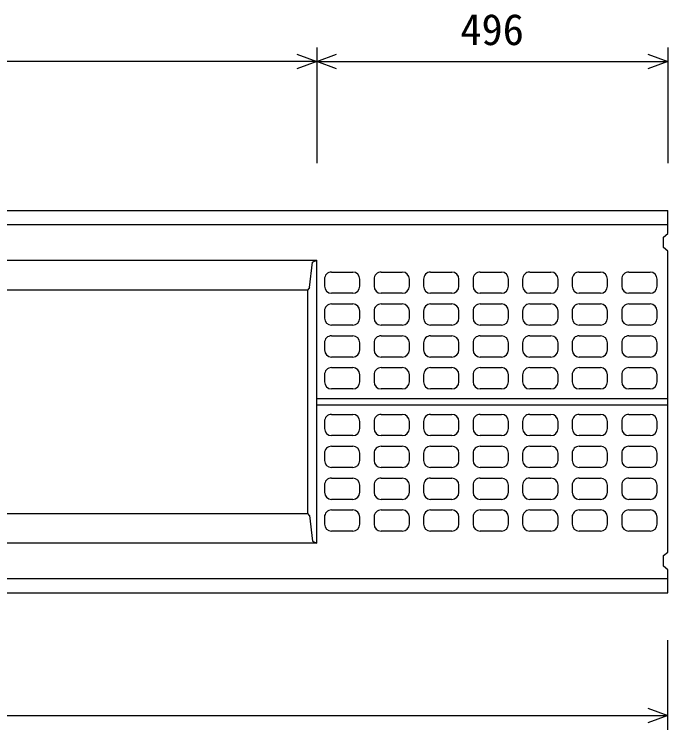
# Model space of a CAD drawing. Units: millimetres, scale not verified. Extents: x -16800 to 16800, y -5940 to 5940.
# Drawn here: x -9587 to -8664, y 2945 to 3955 of the extents above; entities that cross this region are included whole.
import ezdxf
from ezdxf.enums import TextEntityAlignment as Align

# ---------------------------------------------------------------- set-up
doc = ezdxf.new("R2010")
doc.units = ezdxf.units.MM
doc.header["$LTSCALE"] = 20
for name, color, linetype, lineweight in [('0-0_DIM', 7, 'Continuous', 25), ('0-2_HATCH', 6, 'Continuous', 25), ('0-5_OUTLINE', 3, 'Continuous', 25)]:
    doc.layers.add(name, color=color, linetype=linetype, lineweight=lineweight)
doc.styles.add('ＭＳ ゴシック', font='')
doc.styles.get('ＭＳ ゴシック').set_extended_font_data('MS Gothic')

msp = doc.modelspace()

# ---------------------------------------------------------------- linework, layer by layer
at = {"layer": '0-0_DIM'}
for p, q in [((-9159.67, 3908.29), (-9159.67, 3744.53)), ((-8663.67, 3908.29), (-8663.67, 3744.53)), ((-9159.67, 3888.29), (-10167.67, 3888.29)), ((-9159.67, 3888.29), (-8663.67, 3888.29)), ((-8663.67, 2944.53), (-8663.67, 3071.2)), ((-10663.67, 2964.53), (-8663.67, 2964.53))]:
    msp.add_line(p, q, dxfattribs=at)
for points in [[(-9187.86, 3898.55), (-9159.67, 3888.29), (-9187.86, 3878.03)], [(-9131.48, 3878.03), (-9159.67, 3888.29), (-9131.48, 3898.55)], [(-8691.86, 3898.55), (-8663.67, 3888.29), (-8691.86, 3878.03)], [(-8691.86, 2974.79), (-8663.67, 2964.53), (-8691.86, 2954.27)]]:
    msp.add_lwpolyline(points, dxfattribs=at)
at = {"layer": '0-2_HATCH'}
for p, q in [((-9138.67, 3590.86), (-9108.67, 3590.86)), ((-9068.67, 3590.86), (-9038.67, 3590.86)), ((-8998.67, 3590.86), (-8968.67, 3590.86)), ((-8928.67, 3590.86), (-8898.67, 3590.86)), ((-8858.67, 3590.86), (-8828.67, 3590.86)), ((-8788.67, 3590.86), (-8758.67, 3590.86)), ((-8718.67, 3590.86), (-8688.67, 3590.86)), ((-9148.67, 3580.86), (-9148.67, 3570.86)), ((-9098.67, 3570.86), (-9098.67, 3580.86)), ((-9078.67, 3580.86), (-9078.67, 3570.86)), ((-9028.67, 3570.86), (-9028.67, 3580.86)), ((-9008.67, 3580.86), (-9008.67, 3570.86)), ((-8958.67, 3570.86), (-8958.67, 3580.86)), ((-8938.67, 3580.86), (-8938.67, 3570.86)), ((-8888.67, 3570.86), (-8888.67, 3580.86)), ((-8868.67, 3580.86), (-8868.67, 3570.86)), ((-8818.67, 3570.86), (-8818.67, 3580.86)), ((-8798.67, 3580.86), (-8798.67, 3570.86)), ((-8748.67, 3570.86), (-8748.67, 3580.86)), ((-8728.67, 3580.86), (-8728.67, 3570.86)), ((-8678.67, 3570.86), (-8678.67, 3580.86)), ((-9108.67, 3560.86), (-9138.67, 3560.86)), ((-9038.67, 3560.86), (-9068.67, 3560.86)), ((-8968.67, 3560.86), (-8998.67, 3560.86)), ((-8898.67, 3560.86), (-8928.67, 3560.86)), ((-8828.67, 3560.86), (-8858.67, 3560.86)), ((-8758.67, 3560.86), (-8788.67, 3560.86)), ((-8688.67, 3560.86), (-8718.67, 3560.86)), ((-9138.67, 3545.86), (-9108.67, 3545.86)), ((-9068.67, 3545.86), (-9038.67, 3545.86)), ((-8998.67, 3545.86), (-8968.67, 3545.86)), ((-8928.67, 3545.86), (-8898.67, 3545.86)), ((-8858.67, 3545.86), (-8828.67, 3545.86)), ((-8788.67, 3545.86), (-8758.67, 3545.86)), ((-8718.67, 3545.86), (-8688.67, 3545.86)), ((-9148.67, 3535.86), (-9148.67, 3525.86)), ((-9098.67, 3525.86), (-9098.67, 3535.86)), ((-9078.67, 3535.86), (-9078.67, 3525.86)), ((-9028.67, 3525.86), (-9028.67, 3535.86)), ((-9008.67, 3535.86), (-9008.67, 3525.86)), ((-8958.67, 3525.86), (-8958.67, 3535.86)), ((-8938.67, 3535.86), (-8938.67, 3525.86)), ((-8888.67, 3525.86), (-8888.67, 3535.86)), ((-8868.67, 3535.86), (-8868.67, 3525.86)), ((-8818.67, 3525.86), (-8818.67, 3535.86)), ((-8798.67, 3535.86), (-8798.67, 3525.86)), ((-8748.67, 3525.86), (-8748.67, 3535.86)), ((-8728.67, 3535.86), (-8728.67, 3525.86)), ((-8678.67, 3525.86), (-8678.67, 3535.86)), ((-9108.67, 3515.86), (-9138.67, 3515.86)), ((-9038.67, 3515.86), (-9068.67, 3515.86)), ((-8968.67, 3515.86), (-8998.67, 3515.86)), ((-8898.67, 3515.86), (-8928.67, 3515.86)), ((-8828.67, 3515.86), (-8858.67, 3515.86)), ((-8758.67, 3515.86), (-8788.67, 3515.86)), ((-8688.67, 3515.86), (-8718.67, 3515.86)), ((-9138.67, 3500.86), (-9108.67, 3500.86)), ((-9068.67, 3500.86), (-9038.67, 3500.86)), ((-8998.67, 3500.86), (-8968.67, 3500.86)), ((-8928.67, 3500.86), (-8898.67, 3500.86)), ((-8858.67, 3500.86), (-8828.67, 3500.86)), ((-8788.67, 3500.86), (-8758.67, 3500.86)), ((-8718.67, 3500.86), (-8688.67, 3500.86)), ((-9148.67, 3490.86), (-9148.67, 3480.86)), ((-9098.67, 3480.86), (-9098.67, 3490.86)), ((-9078.67, 3490.86), (-9078.67, 3480.86)), ((-9028.67, 3480.86), (-9028.67, 3490.86)), ((-9008.67, 3490.86), (-9008.67, 3480.86)), ((-8958.67, 3480.86), (-8958.67, 3490.86)), ((-8938.67, 3490.86), (-8938.67, 3480.86)), ((-8888.67, 3480.86), (-8888.67, 3490.86)), ((-8868.67, 3490.86), (-8868.67, 3480.86)), ((-8818.67, 3480.86), (-8818.67, 3490.86)), ((-8798.67, 3490.86), (-8798.67, 3480.86)), ((-8748.67, 3480.86), (-8748.67, 3490.86)), ((-8728.67, 3490.86), (-8728.67, 3480.86)), ((-8678.67, 3480.86), (-8678.67, 3490.86)), ((-9108.67, 3470.86), (-9138.67, 3470.86)), ((-9038.67, 3470.86), (-9068.67, 3470.86)), ((-8968.67, 3470.86), (-8998.67, 3470.86)), ((-8898.67, 3470.86), (-8928.67, 3470.86)), ((-8828.67, 3470.86), (-8858.67, 3470.86)), ((-8758.67, 3470.86), (-8788.67, 3470.86)), ((-8688.67, 3470.86), (-8718.67, 3470.86)), ((-9138.67, 3455.86), (-9108.67, 3455.86)), ((-9068.67, 3455.86), (-9038.67, 3455.86)), ((-8998.67, 3455.86), (-8968.67, 3455.86)), ((-8928.67, 3455.86), (-8898.67, 3455.86)), ((-8858.67, 3455.86), (-8828.67, 3455.86)), ((-8788.67, 3455.86), (-8758.67, 3455.86)), ((-8718.67, 3455.86), (-8688.67, 3455.86)), ((-9148.67, 3445.86), (-9148.67, 3435.86)), ((-9098.67, 3435.86), (-9098.67, 3445.86)), ((-9078.67, 3445.86), (-9078.67, 3435.86)), ((-9028.67, 3435.86), (-9028.67, 3445.86)), ((-9008.67, 3445.86), (-9008.67, 3435.86)), ((-8958.67, 3435.86), (-8958.67, 3445.86)), ((-8938.67, 3445.86), (-8938.67, 3435.86)), ((-8888.67, 3435.86), (-8888.67, 3445.86)), ((-8868.67, 3445.86), (-8868.67, 3435.86)), ((-8818.67, 3435.86), (-8818.67, 3445.86)), ((-8798.67, 3445.86), (-8798.67, 3435.86)), ((-8748.67, 3435.86), (-8748.67, 3445.86)), ((-8728.67, 3445.86), (-8728.67, 3435.86)), ((-8678.67, 3435.86), (-8678.67, 3445.86)), ((-9108.67, 3425.86), (-9138.67, 3425.86)), ((-9038.67, 3425.86), (-9068.67, 3425.86)), ((-8968.67, 3425.86), (-8998.67, 3425.86)), ((-8898.67, 3425.86), (-8928.67, 3425.86)), ((-8828.67, 3425.86), (-8858.67, 3425.86)), ((-8758.67, 3425.86), (-8788.67, 3425.86)), ((-8688.67, 3425.86), (-8718.67, 3425.86)), ((-9138.67, 3389.86), (-9108.67, 3389.86)), ((-9068.67, 3389.86), (-9038.67, 3389.86)), ((-8998.67, 3389.86), (-8968.67, 3389.86)), ((-8928.67, 3389.86), (-8898.67, 3389.86)), ((-8858.67, 3389.86), (-8828.67, 3389.86)), ((-8788.67, 3389.86), (-8758.67, 3389.86)), ((-8718.67, 3389.86), (-8688.67, 3389.86)), ((-9148.67, 3379.86), (-9148.67, 3369.86)), ((-9098.67, 3369.86), (-9098.67, 3379.86)), ((-9078.67, 3379.86), (-9078.67, 3369.86)), ((-9028.67, 3369.86), (-9028.67, 3379.86)), ((-9008.67, 3379.86), (-9008.67, 3369.86)), ((-8958.67, 3369.86), (-8958.67, 3379.86)), ((-8938.67, 3379.86), (-8938.67, 3369.86)), ((-8888.67, 3369.86), (-8888.67, 3379.86)), ((-8868.67, 3379.86), (-8868.67, 3369.86)), ((-8818.67, 3369.86), (-8818.67, 3379.86)), ((-8798.67, 3379.86), (-8798.67, 3369.86)), ((-8748.67, 3369.86), (-8748.67, 3379.86)), ((-8728.67, 3379.86), (-8728.67, 3369.86)), ((-8678.67, 3369.86), (-8678.67, 3379.86)), ((-9108.67, 3359.86), (-9138.67, 3359.86)), ((-9038.67, 3359.86), (-9068.67, 3359.86)), ((-8968.67, 3359.86), (-8998.67, 3359.86)), ((-8898.67, 3359.86), (-8928.67, 3359.86)), ((-8828.67, 3359.86), (-8858.67, 3359.86)), ((-8758.67, 3359.86), (-8788.67, 3359.86)), ((-8688.67, 3359.86), (-8718.67, 3359.86)), ((-9138.67, 3344.86), (-9108.67, 3344.86)), ((-9068.67, 3344.86), (-9038.67, 3344.86)), ((-8998.67, 3344.86), (-8968.67, 3344.86)), ((-8928.67, 3344.86), (-8898.67, 3344.86)), ((-8858.67, 3344.86), (-8828.67, 3344.86)), ((-8788.67, 3344.86), (-8758.67, 3344.86)), ((-8718.67, 3344.86), (-8688.67, 3344.86)), ((-9148.67, 3334.86), (-9148.67, 3324.86)), ((-9098.67, 3324.86), (-9098.67, 3334.86)), ((-9078.67, 3334.86), (-9078.67, 3324.86)), ((-9028.67, 3324.86), (-9028.67, 3334.86)), ((-9008.67, 3334.86), (-9008.67, 3324.86)), ((-8958.67, 3324.86), (-8958.67, 3334.86)), ((-8938.67, 3334.86), (-8938.67, 3324.86)), ((-8888.67, 3324.86), (-8888.67, 3334.86)), ((-8868.67, 3334.86), (-8868.67, 3324.86)), ((-8818.67, 3324.86), (-8818.67, 3334.86)), ((-8798.67, 3334.86), (-8798.67, 3324.86)), ((-8748.67, 3324.86), (-8748.67, 3334.86)), ((-8728.67, 3334.86), (-8728.67, 3324.86)), ((-8678.67, 3324.86), (-8678.67, 3334.86)), ((-9108.67, 3314.86), (-9138.67, 3314.86)), ((-9038.67, 3314.86), (-9068.67, 3314.86)), ((-8968.67, 3314.86), (-8998.67, 3314.86)), ((-8898.67, 3314.86), (-8928.67, 3314.86)), ((-8828.67, 3314.86), (-8858.67, 3314.86)), ((-8758.67, 3314.86), (-8788.67, 3314.86)), ((-8688.67, 3314.86), (-8718.67, 3314.86)), ((-9138.67, 3299.86), (-9108.67, 3299.86)), ((-9068.67, 3299.86), (-9038.67, 3299.86)), ((-8998.67, 3299.86), (-8968.67, 3299.86)), ((-8928.67, 3299.86), (-8898.67, 3299.86)), ((-8858.67, 3299.86), (-8828.67, 3299.86)), ((-8788.67, 3299.86), (-8758.67, 3299.86)), ((-8718.67, 3299.86), (-8688.67, 3299.86)), ((-9148.67, 3289.86), (-9148.67, 3279.86)), ((-9098.67, 3279.86), (-9098.67, 3289.86)), ((-9078.67, 3289.86), (-9078.67, 3279.86)), ((-9028.67, 3279.86), (-9028.67, 3289.86)), ((-9008.67, 3289.86), (-9008.67, 3279.86)), ((-8958.67, 3279.86), (-8958.67, 3289.86)), ((-8938.67, 3289.86), (-8938.67, 3279.86)), ((-8888.67, 3279.86), (-8888.67, 3289.86)), ((-8868.67, 3289.86), (-8868.67, 3279.86)), ((-8818.67, 3279.86), (-8818.67, 3289.86)), ((-8798.67, 3289.86), (-8798.67, 3279.86)), ((-8748.67, 3279.86), (-8748.67, 3289.86)), ((-8728.67, 3289.86), (-8728.67, 3279.86)), ((-8678.67, 3279.86), (-8678.67, 3289.86)), ((-9108.67, 3269.86), (-9138.67, 3269.86)), ((-9038.67, 3269.86), (-9068.67, 3269.86)), ((-8968.67, 3269.86), (-8998.67, 3269.86)), ((-8898.67, 3269.86), (-8928.67, 3269.86)), ((-8828.67, 3269.86), (-8858.67, 3269.86)), ((-8758.67, 3269.86), (-8788.67, 3269.86)), ((-8688.67, 3269.86), (-8718.67, 3269.86)), ((-9138.67, 3254.86), (-9108.67, 3254.86)), ((-9068.67, 3254.86), (-9038.67, 3254.86)), ((-8998.67, 3254.86), (-8968.67, 3254.86)), ((-8928.67, 3254.86), (-8898.67, 3254.86)), ((-8858.67, 3254.86), (-8828.67, 3254.86)), ((-8788.67, 3254.86), (-8758.67, 3254.86)), ((-8718.67, 3254.86), (-8688.67, 3254.86)), ((-9148.67, 3244.86), (-9148.67, 3234.86)), ((-9098.67, 3234.86), (-9098.67, 3244.86)), ((-9078.67, 3244.86), (-9078.67, 3234.86)), ((-9028.67, 3234.86), (-9028.67, 3244.86)), ((-9008.67, 3244.86), (-9008.67, 3234.86)), ((-8958.67, 3234.86), (-8958.67, 3244.86)), ((-8938.67, 3244.86), (-8938.67, 3234.86)), ((-8888.67, 3234.86), (-8888.67, 3244.86)), ((-8868.67, 3244.86), (-8868.67, 3234.86)), ((-8818.67, 3234.86), (-8818.67, 3244.86)), ((-8798.67, 3244.86), (-8798.67, 3234.86)), ((-8748.67, 3234.86), (-8748.67, 3244.86)), ((-8728.67, 3244.86), (-8728.67, 3234.86)), ((-8678.67, 3234.86), (-8678.67, 3244.86)), ((-9108.67, 3224.86), (-9138.67, 3224.86)), ((-9038.67, 3224.86), (-9068.67, 3224.86)), ((-8968.67, 3224.86), (-8998.67, 3224.86)), ((-8898.67, 3224.86), (-8928.67, 3224.86)), ((-8828.67, 3224.86), (-8858.67, 3224.86)), ((-8758.67, 3224.86), (-8788.67, 3224.86)), ((-8688.67, 3224.86), (-8718.67, 3224.86))]:
    msp.add_line(p, q, dxfattribs=at)
for centre, start, end in [((-9138.67, 3580.86), 90, 180.00001), ((-9108.67, 3580.86), 0, 90), ((-9068.67, 3580.86), 90, 180.00001), ((-9038.67, 3580.86), 0, 90), ((-8998.67, 3580.86), 90, 180.00001), ((-8968.67, 3580.86), 0, 90), ((-8928.67, 3580.86), 90, 180.00001), ((-8898.67, 3580.86), 0, 90), ((-8858.67, 3580.86), 90, 180.00001), ((-8828.67, 3580.86), 0, 90), ((-8788.67, 3580.86), 90, 180.00001), ((-8758.67, 3580.86), 0, 90), ((-8718.67, 3580.86), 90, 180.00001), ((-8688.67, 3580.86), 0, 90), ((-9138.67, 3570.86), 180.00001, 270), ((-9108.67, 3570.86), 270, 0), ((-9068.67, 3570.86), 180.00001, 270), ((-9038.67, 3570.86), 270, 0), ((-8998.67, 3570.86), 180.00001, 270), ((-8968.67, 3570.86), 270, 0), ((-8928.67, 3570.86), 180.00001, 270), ((-8898.67, 3570.86), 270, 0), ((-8858.67, 3570.86), 180.00001, 270), ((-8828.67, 3570.86), 270, 0), ((-8788.67, 3570.86), 180.00001, 270), ((-8758.67, 3570.86), 270, 0), ((-8718.67, 3570.86), 180.00001, 270), ((-8688.67, 3570.86), 270, 0), ((-9138.67, 3535.86), 90, 180.00001), ((-9108.67, 3535.86), 0, 90), ((-9068.67, 3535.86), 90, 180.00001), ((-9038.67, 3535.86), 0, 90), ((-8998.67, 3535.86), 90, 180.00001), ((-8968.67, 3535.86), 0, 90), ((-8928.67, 3535.86), 90, 180.00001), ((-8898.67, 3535.86), 0, 90), ((-8858.67, 3535.86), 90, 180.00001), ((-8828.67, 3535.86), 0, 90), ((-8788.67, 3535.86), 90, 180.00001), ((-8758.67, 3535.86), 0, 90), ((-8718.67, 3535.86), 90, 180.00001), ((-8688.67, 3535.86), 0, 90), ((-9138.67, 3525.86), 180.00001, 270), ((-9108.67, 3525.86), 270, 0), ((-9068.67, 3525.86), 180.00001, 270), ((-9038.67, 3525.86), 270, 0), ((-8998.67, 3525.86), 180.00001, 270), ((-8968.67, 3525.86), 270, 0), ((-8928.67, 3525.86), 180.00001, 270), ((-8898.67, 3525.86), 270, 0), ((-8858.67, 3525.86), 180.00001, 270), ((-8828.67, 3525.86), 270, 0), ((-8788.67, 3525.86), 180.00001, 270), ((-8758.67, 3525.86), 270, 0), ((-8718.67, 3525.86), 180.00001, 270), ((-8688.67, 3525.86), 270, 0), ((-9138.67, 3490.86), 90, 180.00001), ((-9108.67, 3490.86), 0, 90), ((-9068.67, 3490.86), 90, 180.00001), ((-9038.67, 3490.86), 0, 90), ((-8998.67, 3490.86), 90, 180.00001), ((-8968.67, 3490.86), 0, 90), ((-8928.67, 3490.86), 90, 180.00001), ((-8898.67, 3490.86), 0, 90), ((-8858.67, 3490.86), 90, 180.00001), ((-8828.67, 3490.86), 0, 90), ((-8788.67, 3490.86), 90, 180.00001), ((-8758.67, 3490.86), 0, 90), ((-8718.67, 3490.86), 90, 180.00001), ((-8688.67, 3490.86), 0, 90), ((-9138.67, 3480.86), 180.00001, 270), ((-9108.67, 3480.86), 270, 0), ((-9068.67, 3480.86), 180.00001, 270), ((-9038.67, 3480.86), 270, 0), ((-8998.67, 3480.86), 180.00001, 270), ((-8968.67, 3480.86), 270, 0), ((-8928.67, 3480.86), 180.00001, 270), ((-8898.67, 3480.86), 270, 0), ((-8858.67, 3480.86), 180.00001, 270), ((-8828.67, 3480.86), 270, 0), ((-8788.67, 3480.86), 180.00001, 270), ((-8758.67, 3480.86), 270, 0), ((-8718.67, 3480.86), 180.00001, 270), ((-8688.67, 3480.86), 270, 0), ((-9138.67, 3445.86), 90, 180.00001), ((-9108.67, 3445.86), 0, 90), ((-9068.67, 3445.86), 90, 180.00001), ((-9038.67, 3445.86), 0, 90), ((-8998.67, 3445.86), 90, 180.00001), ((-8968.67, 3445.86), 0, 90), ((-8928.67, 3445.86), 90, 180.00001), ((-8898.67, 3445.86), 0, 90), ((-8858.67, 3445.86), 90, 180.00001), ((-8828.67, 3445.86), 0, 90), ((-8788.67, 3445.86), 90, 180.00001), ((-8758.67, 3445.86), 0, 90), ((-8718.67, 3445.86), 90, 180.00001), ((-8688.67, 3445.86), 0, 90), ((-9138.67, 3435.86), 180.00001, 270), ((-9108.67, 3435.86), 270, 0), ((-9068.67, 3435.86), 180.00001, 270), ((-9038.67, 3435.86), 270, 0), ((-8998.67, 3435.86), 180.00001, 270), ((-8968.67, 3435.86), 270, 0), ((-8928.67, 3435.86), 180.00001, 270), ((-8898.67, 3435.86), 270, 0), ((-8858.67, 3435.86), 180.00001, 270), ((-8828.67, 3435.86), 270, 0), ((-8788.67, 3435.86), 180.00001, 270), ((-8758.67, 3435.86), 270, 0), ((-8718.67, 3435.86), 180.00001, 270), ((-8688.67, 3435.86), 270, 0), ((-9138.67, 3379.86), 90, 180.00001), ((-9108.67, 3379.86), 0, 90), ((-9068.67, 3379.86), 90, 180.00001), ((-9038.67, 3379.86), 0, 90), ((-8998.67, 3379.86), 90, 180.00001), ((-8968.67, 3379.86), 0, 90), ((-8928.67, 3379.86), 90, 180.00001), ((-8898.67, 3379.86), 0, 90), ((-8858.67, 3379.86), 90, 180.00001), ((-8828.67, 3379.86), 0, 90), ((-8788.67, 3379.86), 90, 180.00001), ((-8758.67, 3379.86), 0, 90), ((-8718.67, 3379.86), 90, 180.00001), ((-8688.67, 3379.86), 0, 90), ((-9138.67, 3369.86), 180.00001, 270), ((-9108.67, 3369.86), 270, 0), ((-9068.67, 3369.86), 180.00001, 270), ((-9038.67, 3369.86), 270, 0), ((-8998.67, 3369.86), 180.00001, 270), ((-8968.67, 3369.86), 270, 0), ((-8928.67, 3369.86), 180.00001, 270), ((-8898.67, 3369.86), 270, 0), ((-8858.67, 3369.86), 180.00001, 270), ((-8828.67, 3369.86), 270, 0), ((-8788.67, 3369.86), 180.00001, 270), ((-8758.67, 3369.86), 270, 0), ((-8718.67, 3369.86), 180.00001, 270), ((-8688.67, 3369.86), 270, 0), ((-9138.67, 3334.86), 90, 180.00001), ((-9108.67, 3334.86), 0, 90), ((-9068.67, 3334.86), 90, 180.00001), ((-9038.67, 3334.86), 0, 90), ((-8998.67, 3334.86), 90, 180.00001), ((-8968.67, 3334.86), 0, 90), ((-8928.67, 3334.86), 90, 180.00001), ((-8898.67, 3334.86), 0, 90), ((-8858.67, 3334.86), 90, 180.00001), ((-8828.67, 3334.86), 0, 90), ((-8788.67, 3334.86), 90, 180.00001), ((-8758.67, 3334.86), 0, 90), ((-8718.67, 3334.86), 90, 180.00001), ((-8688.67, 3334.86), 0, 90), ((-9138.67, 3324.86), 180.00001, 270), ((-9108.67, 3324.86), 270, 0), ((-9068.67, 3324.86), 180.00001, 270), ((-9038.67, 3324.86), 270, 0), ((-8998.67, 3324.86), 180.00001, 270), ((-8968.67, 3324.86), 270, 0), ((-8928.67, 3324.86), 180.00001, 270), ((-8898.67, 3324.86), 270, 0), ((-8858.67, 3324.86), 180.00001, 270), ((-8828.67, 3324.86), 270, 0), ((-8788.67, 3324.86), 180.00001, 270), ((-8758.67, 3324.86), 270, 0), ((-8718.67, 3324.86), 180.00001, 270), ((-8688.67, 3324.86), 270, 0), ((-9138.67, 3289.86), 90, 180.00001), ((-9108.67, 3289.86), 0, 90), ((-9068.67, 3289.86), 90, 180.00001), ((-9038.67, 3289.86), 0, 90), ((-8998.67, 3289.86), 90, 180.00001), ((-8968.67, 3289.86), 0, 90), ((-8928.67, 3289.86), 90, 180.00001), ((-8898.67, 3289.86), 0, 90), ((-8858.67, 3289.86), 90, 180.00001), ((-8828.67, 3289.86), 0, 90), ((-8788.67, 3289.86), 90, 180.00001), ((-8758.67, 3289.86), 0, 90), ((-8718.67, 3289.86), 90, 180.00001), ((-8688.67, 3289.86), 0, 90), ((-9138.67, 3279.86), 180.00001, 270), ((-9108.67, 3279.86), 270, 0), ((-9068.67, 3279.86), 180.00001, 270), ((-9038.67, 3279.86), 270, 0), ((-8998.67, 3279.86), 180.00001, 270), ((-8968.67, 3279.86), 270, 0), ((-8928.67, 3279.86), 180.00001, 270), ((-8898.67, 3279.86), 270, 0), ((-8858.67, 3279.86), 180.00001, 270), ((-8828.67, 3279.86), 270, 0), ((-8788.67, 3279.86), 180.00001, 270), ((-8758.67, 3279.86), 270, 0), ((-8718.67, 3279.86), 180.00001, 270), ((-8688.67, 3279.86), 270, 0), ((-9138.67, 3244.86), 90, 180.00001), ((-9108.67, 3244.86), 0, 90), ((-9068.67, 3244.86), 90, 180.00001), ((-9038.67, 3244.86), 0, 90), ((-8998.67, 3244.86), 90, 180.00001), ((-8968.67, 3244.86), 0, 90), ((-8928.67, 3244.86), 90, 180.00001), ((-8898.67, 3244.86), 0, 90), ((-8858.67, 3244.86), 90, 180.00001), ((-8828.67, 3244.86), 0, 90), ((-8788.67, 3244.86), 90, 180.00001), ((-8758.67, 3244.86), 0, 90), ((-8718.67, 3244.86), 90, 180.00001), ((-8688.67, 3244.86), 0, 90), ((-9138.67, 3234.86), 180.00001, 270), ((-9108.67, 3234.86), 270, 0), ((-9068.67, 3234.86), 180.00001, 270), ((-9038.67, 3234.86), 270, 0), ((-8998.67, 3234.86), 180.00001, 270), ((-8968.67, 3234.86), 270, 0), ((-8928.67, 3234.86), 180.00001, 270), ((-8898.67, 3234.86), 270, 0), ((-8858.67, 3234.86), 180.00001, 270), ((-8828.67, 3234.86), 270, 0), ((-8788.67, 3234.86), 180.00001, 270), ((-8758.67, 3234.86), 270, 0), ((-8718.67, 3234.86), 180.00001, 270), ((-8688.67, 3234.86), 270, 0)]:
    msp.add_arc(centre, 10, start, end, dxfattribs=at)
at = {"layer": '0-5_OUTLINE'}
for p, q in [((-10663.67, 3677.86), (-8663.67, 3677.86)), ((-8663.67, 3645.36), (-8663.67, 3677.86)), ((-10663.67, 3657.86), (-8663.67, 3657.86)), ((-8669.67, 3640.36), (-8663.67, 3645.36)), ((-8669.67, 3625.36), (-8669.67, 3640.36)), ((-8663.67, 3620.36), (-8669.67, 3625.36)), ((-8663.67, 3195.36), (-8663.67, 3620.36)), ((-10167.67, 3607.86), (-9159.67, 3607.86)), ((-9165.67, 3604.86), (-9159.67, 3607.86)), ((-9159.67, 3207.86), (-9159.67, 3607.86)), ((-9169.67, 3568.86), (-9165.67, 3604.86)), ((-9169.67, 3568.86), (-9172.16, 3565.86)), ((-10155.19, 3565.86), (-9172.16, 3565.86)), ((-9172.16, 3249.86), (-9172.16, 3565.86)), ((-9159.67, 3412.36), (-8663.67, 3412.36)), ((-9159.67, 3403.36), (-8663.67, 3403.36)), ((-10155.19, 3249.86), (-9172.16, 3249.86)), ((-9169.67, 3246.86), (-9172.16, 3249.86)), ((-9169.67, 3246.86), (-9165.67, 3210.86)), ((-9159.67, 3207.86), (-10167.67, 3207.86)), ((-9165.67, 3210.86), (-9159.67, 3207.86)), ((-8669.67, 3190.36), (-8663.67, 3195.36)), ((-8669.67, 3175.36), (-8669.67, 3190.36)), ((-8663.67, 3170.36), (-8669.67, 3175.36)), ((-8663.67, 3137.86), (-8663.67, 3170.36)), ((-10663.67, 3157.86), (-8663.67, 3157.86)), ((-10663.67, 3137.86), (-8663.67, 3137.86))]:
    msp.add_line(p, q, dxfattribs=at)

# ---------------------------------------------------------------- texts
at = {"layer": '0-0_DIM', "style": 'ＭＳ ゴシック'}
msp.add_text('496', height=43.99, dxfattribs=at).set_placement((-8956.67, 3898.29), align=Align.BOTTOM_LEFT)

doc.saveas('drawing.dxf')
